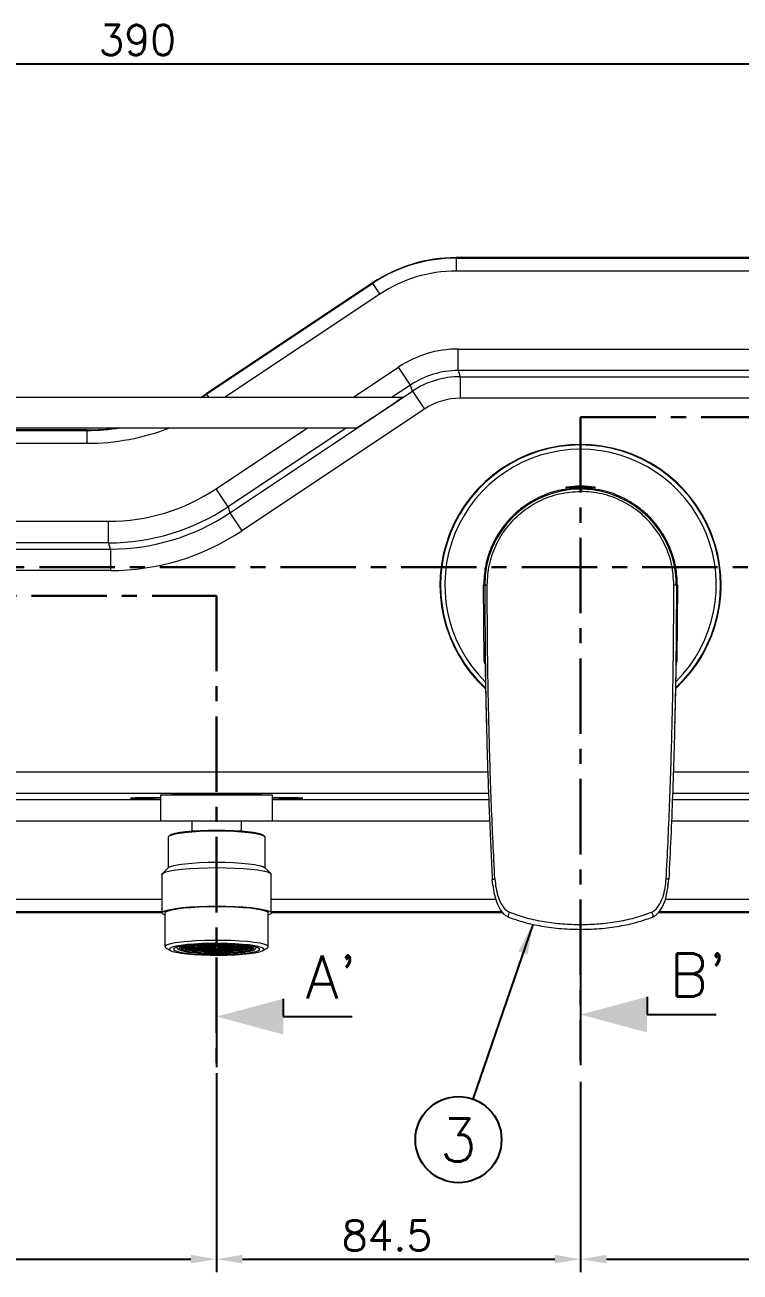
# Model space of a CAD drawing. Extents: x 14808 to 20058, y -13198 to -11680.
# Drawn here: x 18567.9 to 18650.9, y -12951.8 to -12807 of the extents above; entities that cross this region are included whole.
import ezdxf

# ---------------------------------------------------------------- set-up
doc = ezdxf.new("R2010")
doc.units = 0
doc.header["$LTSCALE"] = 7
doc.header["$MEASUREMENT"] = 0
doc.linetypes.add('CENTER', pattern=[2, 1.25, -0.25, 0.25, -0.25])
doc.linetypes.add('PHANTOM', pattern=[2.5, 1.25, -0.25, 0.25, -0.25, 0.25, -0.25])
doc.layers.get('0').update_dxf_attribs({"color": 2, "linetype": 'CONTINUOUS'})
for name, color, linetype in [('D', 2, 'CONTINUOUS'), ('DWG', 7, 'CONTINUOUS'), ('TXT', 4, 'CONTINUOUS')]:
    doc.layers.add(name, color=color, linetype=linetype)
doc.styles.add('GHS', font='romans', dxfattribs={"bigfont": 'ghs'})
doc.dimstyles.new('STANDARD$7', dxfattribs={"dimtxt": 3.5, "dimasz": 3, "dimexe": 1, "dimexo": 0.0625, "dimgap": 1, "dimtad": 1, "dimdec": 4, "dimzin": 0, "dimdsep": 46, "dimtxsty": 'GHS', "dimcen": 1, "dimclrt": 2, "dimadec": 0, "dimazin": 0, "dimtfac": 1, "dimtdec": 4, "dimtofl": 0, "dimtmove": 0, "dimatfit": 3, "dimfxl": 1, "dimtolj": 1, "dimtzin": 0, "dimarcsym": 0})

# ---------------------------------------------------------------- blocks, each defined once
blk = doc.blocks.new('A$C28CA061E')
at = {"color": 7, "linetype": 'Continuous', "lineweight": 15}
for p, q in [((70.149, 40.481), (70.157, 40.454)), ((105.625, 40.481), (70.149, 40.481)), ((70.157, 40.454), (105.599, 40.454)), ((70.157, 40.454), (70.157, 39.704)), ((105.599, 39.704), (70.157, 39.704)), ((65.296, 39.011), (55.649, 32.58)), ((55.657, 32.554), (65.304, 38.985)), ((65.304, 38.985), (65.296, 39.011)), ((65.304, 38.985), (65.72, 38.361)), ((70.28, 33.929), (70.28, 35.178)), ((70.28, 35.178), (107.349, 35.178)), ((67.506, 33.089), (66.813, 34.129)), ((70.28, 33.929), (70.388, 33.571)), ((107.349, 33.929), (70.28, 33.929)), ((70.388, 33.571), (107.14, 33.571)), ((70.388, 33.571), (70.388, 32.322)), ((55.649, 32.58), (55.657, 32.554)), ((57.023, 25.671), (67.614, 32.732)), ((67.614, 32.732), (67.506, 33.089)), ((67.614, 32.732), (68.308, 31.692)), ((67.014, 32.356), (6, 32.356)), ((107.14, 32.322), (70.388, 32.322)), ((68.308, 31.692), (57.716, 24.631)), ((6, 30.606), (64.389, 30.606)), ((48.716, 30.481), (6.875, 30.481)), ((6.901, 30.454), (48.724, 30.454)), ((48.724, 30.454), (48.716, 30.481)), ((48.724, 30.454), (48.724, 29.704)), ((48.724, 29.704), (6.901, 29.704)), ((56.915, 26.028), (56.221, 27.068)), ((76.525, 27.131), (76.525, 27.022)), ((77.052, 27.035), (76.816, 27.017)), ((77.934, 27.017), (77.813, 27.026)), ((78.225, 27.022), (78.225, 27.131)), ((56.915, 26.028), (57.023, 25.671)), ((57.023, 25.671), (57.716, 24.631)), ((5.151, 25.178), (49.981, 25.178)), ((49.981, 23.929), (49.981, 25.178)), ((49.981, 23.929), (5.151, 23.929)), ((50.09, 23.571), (49.981, 23.929)), ((5.36, 23.571), (50.09, 23.571)), ((50.09, 23.571), (50.09, 22.322)), ((50.09, 22.322), (5.36, 22.322)), ((71.837, 22.026), (71.833, 21.969)), ((82.918, 21.946), (82.913, 22.026)), ((71.779, 17.146), (71.75, 21.481)), ((71.81, 21.481), (71.75, 21.481)), ((83, 21.481), (82.971, 17.146)), ((71.906, 13.541), (71.907, 13.48)), ((82.843, 13.48), (82.844, 13.541)), ((53, 9.282), (53, 7.782)), ((59.5, 9.282), (53, 9.282)), ((53.625, 9.324), (53.625, 9.282)), ((58.875, 9.282), (58.875, 9.324)), ((59.5, 7.782), (59.5, 9.282)), ((59.5, 7.782), (53, 7.782)), ((54.813, 7.782), (54.813, 7.206)), ((57.688, 7.206), (57.688, 7.782)), ((53.438, 6.841), (53.438, 5.065)), ((53.534, 6.959), (53.46, 6.886)), ((59.04, 6.886), (58.966, 6.959)), ((59.063, 5.065), (59.063, 6.841)), ((53.46, 5.087), (53.1, 4.733)), ((59.4, 4.733), (59.04, 5.087)), ((53.075, 4.683), (53.075, 2.451)), ((59.425, 2.451), (59.425, 4.683)), ((72.292, 4.038), (72.254, 4.393)), ((82.452, 4.016), (82.496, 4.393)), ((6.875, 2.481), (53.075, 2.481)), ((53.25, 2.451), (53.25, 0.486)), ((59.25, 0.486), (59.25, 2.451)), ((59.425, 2.481), (72.847, 2.481)), ((81.89, 2.481), (105.625, 2.481)), ((53.322, 0.404), (53.566, 0.268)), ((54.214, 0.401), (54.294, 0.396)), ((54.328, 0.404), (54.217, 0.411)), ((54.306, 0.373), (54.269, 0.37)), ((54.291, 0.448), (54.305, 0.449)), ((54.347, 0.366), (54.292, 0.361)), ((54.294, 0.396), (54.306, 0.373)), ((54.305, 0.449), (54.467, 0.439)), ((54.32, 0.363), (54.32, 0.351)), ((54.328, 0.448), (54.328, 0.404)), ((54.478, 0.417), (54.328, 0.404)), ((54.338, 0.457), (54.335, 0.463)), ((54.338, 0.464), (54.338, 0.457)), ((54.5, 0.447), (54.338, 0.457)), ((54.509, 0.356), (54.347, 0.366)), ((54.369, 0.396), (54.519, 0.409)), ((54.381, 0.374), (54.369, 0.396)), ((54.37, 0.364), (54.37, 0.336)), ((54.381, 0.397), (54.381, 0.374)), ((54.542, 0.364), (54.381, 0.374)), ((54.415, 0.324), (54.52, 0.333)), ((54.43, 0.488), (54.477, 0.492)), ((54.562, 0.325), (54.451, 0.316)), ((54.467, 0.439), (54.478, 0.417)), ((54.477, 0.492), (54.639, 0.482)), ((54.5, 0.491), (54.5, 0.447)), ((54.65, 0.46), (54.5, 0.447)), ((54.504, 0.321), (54.504, 0.305)), ((54.508, 0.505), (54.511, 0.501)), ((54.52, 0.333), (54.509, 0.356)), ((54.511, 0.506), (54.511, 0.501)), ((54.511, 0.501), (54.672, 0.491)), ((54.519, 0.409), (54.681, 0.399)), ((54.541, 0.44), (54.692, 0.452)), ((54.553, 0.417), (54.541, 0.44)), ((54.542, 0.407), (54.542, 0.364)), ((54.692, 0.376), (54.542, 0.364)), ((54.553, 0.441), (54.553, 0.417)), ((54.714, 0.407), (54.553, 0.417)), ((54.723, 0.315), (54.562, 0.325)), ((54.584, 0.356), (54.734, 0.369)), ((54.595, 0.334), (54.584, 0.356)), ((54.584, 0.324), (54.584, 0.29)), ((54.595, 0.357), (54.595, 0.334)), ((54.757, 0.324), (54.595, 0.334)), ((54.624, 0.284), (54.735, 0.293)), ((54.639, 0.482), (54.65, 0.46)), ((54.776, 0.285), (54.671, 0.276)), ((54.672, 0.533), (54.672, 0.491)), ((54.672, 0.491), (54.822, 0.503)), ((54.811, 0.526), (54.678, 0.534)), ((54.681, 0.399), (54.692, 0.376)), ((54.692, 0.452), (54.853, 0.442)), ((54.714, 0.483), (54.864, 0.495)), ((54.725, 0.461), (54.714, 0.483)), ((54.714, 0.451), (54.714, 0.407)), ((54.865, 0.42), (54.714, 0.407)), ((54.735, 0.293), (54.723, 0.315)), ((54.725, 0.484), (54.725, 0.461)), ((54.887, 0.45), (54.725, 0.461)), ((54.729, 0.541), (54.844, 0.534)), ((54.734, 0.369), (54.896, 0.359)), ((54.756, 0.399), (54.906, 0.412)), ((54.767, 0.377), (54.756, 0.399)), ((54.757, 0.367), (54.757, 0.324)), ((54.907, 0.336), (54.757, 0.324)), ((54.767, 0.4), (54.767, 0.377)), ((54.929, 0.367), (54.767, 0.377)), ((54.938, 0.275), (54.776, 0.285)), ((54.798, 0.316), (54.948, 0.328)), ((54.81, 0.293), (54.798, 0.316)), ((54.81, 0.317), (54.81, 0.293)), ((54.971, 0.283), (54.81, 0.293)), ((54.822, 0.503), (54.811, 0.526)), ((54.819, 0.282), (54.819, 0.257)), ((54.844, 0.556), (54.844, 0.534)), ((54.844, 0.534), (54.995, 0.547)), ((54.853, 0.442), (54.865, 0.42)), ((54.864, 0.495), (55.026, 0.485)), ((54.887, 0.494), (54.887, 0.45)), ((55.037, 0.463), (54.887, 0.45)), ((54.894, 0.248), (54.949, 0.253)), ((54.896, 0.359), (54.907, 0.336)), ((54.906, 0.412), (55.068, 0.402)), ((54.928, 0.443), (55.078, 0.455)), ((54.94, 0.42), (54.928, 0.443)), ((54.929, 0.41), (54.929, 0.367)), ((55.079, 0.379), (54.929, 0.367)), ((54.949, 0.253), (54.938, 0.275)), ((54.94, 0.444), (54.94, 0.42)), ((55.101, 0.41), (54.94, 0.42)), ((54.948, 0.328), (55.11, 0.318)), ((54.954, 0.242), (54.991, 0.245)), ((54.97, 0.359), (55.121, 0.372)), ((54.982, 0.337), (54.97, 0.359)), ((54.971, 0.327), (54.971, 0.283)), ((55.121, 0.296), (54.971, 0.283)), ((54.983, 0.569), (54.974, 0.57)), ((54.982, 0.36), (54.982, 0.337)), ((55.143, 0.327), (54.982, 0.337)), ((54.995, 0.547), (54.983, 0.569)), ((54.991, 0.245), (55.152, 0.235)), ((55.013, 0.276), (55.163, 0.288)), ((55.024, 0.253), (55.013, 0.276)), ((55.024, 0.277), (55.024, 0.253)), ((55.186, 0.243), (55.024, 0.253)), ((55.026, 0.485), (55.037, 0.463)), ((55.058, 0.57), (55.208, 0.582)), ((55.07, 0.547), (55.058, 0.57)), ((55.068, 0.402), (55.079, 0.379)), ((55.07, 0.57), (55.07, 0.547)), ((55.231, 0.537), (55.07, 0.547)), ((55.078, 0.455), (55.24, 0.445)), ((55.251, 0.498), (55.1, 0.486)), ((55.1, 0.486), (55.112, 0.464)), ((55.101, 0.454), (55.101, 0.41)), ((55.251, 0.423), (55.101, 0.41)), ((55.11, 0.318), (55.121, 0.296)), ((55.112, 0.487), (55.112, 0.464)), ((55.112, 0.464), (55.273, 0.454)), ((55.121, 0.372), (55.282, 0.362)), ((55.143, 0.402), (55.293, 0.415)), ((55.154, 0.38), (55.143, 0.402)), ((55.143, 0.37), (55.143, 0.327)), ((55.294, 0.339), (55.143, 0.327)), ((55.151, 0.235), (55.151, 0.224)), ((55.152, 0.235), (55.158, 0.224)), ((55.154, 0.403), (55.154, 0.38)), ((55.316, 0.37), (55.154, 0.38)), ((55.163, 0.288), (55.325, 0.278)), ((55.185, 0.319), (55.335, 0.331)), ((55.196, 0.296), (55.185, 0.319)), ((55.186, 0.287), (55.186, 0.243)), ((55.336, 0.256), (55.186, 0.243)), ((55.196, 0.32), (55.196, 0.296)), ((55.358, 0.286), (55.196, 0.296)), ((55.208, 0.582), (55.37, 0.572)), ((55.227, 0.235), (55.377, 0.248)), ((55.236, 0.218), (55.227, 0.235)), ((55.231, 0.581), (55.231, 0.537)), ((55.381, 0.55), (55.231, 0.537)), ((55.238, 0.236), (55.238, 0.218)), ((55.24, 0.445), (55.251, 0.423)), ((55.241, 0.592), (55.242, 0.59)), ((55.242, 0.592), (55.242, 0.59)), ((55.242, 0.59), (55.403, 0.58)), ((55.412, 0.488), (55.251, 0.498)), ((55.273, 0.529), (55.423, 0.542)), ((55.284, 0.507), (55.273, 0.529)), ((55.273, 0.497), (55.273, 0.454)), ((55.273, 0.454), (55.424, 0.466)), ((55.282, 0.362), (55.294, 0.339)), ((55.284, 0.53), (55.284, 0.507)), ((55.446, 0.497), (55.284, 0.507)), ((55.293, 0.415), (55.455, 0.405)), ((55.315, 0.446), (55.465, 0.458)), ((55.326, 0.423), (55.315, 0.446)), ((55.316, 0.414), (55.316, 0.37)), ((55.466, 0.382), (55.316, 0.37)), ((55.325, 0.278), (55.336, 0.256)), ((55.326, 0.447), (55.326, 0.423)), ((55.488, 0.413), (55.326, 0.423)), ((55.335, 0.331), (55.497, 0.321)), ((55.357, 0.362), (55.507, 0.375)), ((55.368, 0.34), (55.357, 0.362)), ((55.358, 0.33), (55.358, 0.286)), ((55.508, 0.299), (55.358, 0.286)), ((55.368, 0.363), (55.368, 0.34)), ((55.53, 0.33), (55.368, 0.34)), ((55.37, 0.572), (55.381, 0.55)), ((55.377, 0.248), (55.539, 0.238)), ((55.399, 0.279), (55.55, 0.291)), ((55.411, 0.256), (55.399, 0.279)), ((55.4, 0.246), (55.4, 0.207)), ((55.403, 0.602), (55.403, 0.58)), ((55.403, 0.58), (55.554, 0.593)), ((55.411, 0.28), (55.411, 0.256)), ((55.572, 0.246), (55.411, 0.256)), ((55.424, 0.466), (55.412, 0.488)), ((55.423, 0.542), (55.585, 0.532)), ((55.55, 0.215), (55.433, 0.206)), ((55.595, 0.585), (55.445, 0.573)), ((55.445, 0.573), (55.456, 0.55)), ((55.446, 0.54), (55.446, 0.497)), ((55.596, 0.509), (55.446, 0.497)), ((55.455, 0.405), (55.466, 0.382)), ((55.456, 0.574), (55.456, 0.55)), ((55.456, 0.55), (55.618, 0.54)), ((55.465, 0.458), (55.627, 0.448)), ((55.487, 0.489), (55.637, 0.501)), ((55.499, 0.467), (55.487, 0.489)), ((55.488, 0.457), (55.488, 0.413)), ((55.638, 0.426), (55.488, 0.413)), ((55.497, 0.321), (55.508, 0.299)), ((55.499, 0.49), (55.499, 0.467)), ((55.66, 0.457), (55.499, 0.467)), ((55.507, 0.375), (55.669, 0.365)), ((55.517, 0.201), (55.592, 0.208)), ((55.529, 0.405), (55.68, 0.418)), ((55.541, 0.383), (55.529, 0.405)), ((55.53, 0.373), (55.53, 0.33)), ((55.68, 0.342), (55.53, 0.33)), ((55.539, 0.238), (55.55, 0.215)), ((55.541, 0.406), (55.541, 0.383)), ((55.702, 0.373), (55.541, 0.383)), ((55.554, 0.593), (55.545, 0.609)), ((55.55, 0.291), (55.711, 0.281)), ((55.572, 0.322), (55.722, 0.334)), ((55.583, 0.299), (55.572, 0.322)), ((55.572, 0.29), (55.572, 0.246)), ((55.723, 0.259), (55.572, 0.246)), ((55.583, 0.323), (55.583, 0.299)), ((55.745, 0.289), (55.583, 0.299)), ((55.585, 0.532), (55.596, 0.509)), ((55.592, 0.208), (55.753, 0.198)), ((55.757, 0.575), (55.595, 0.585)), ((55.614, 0.238), (55.764, 0.251)), ((55.625, 0.216), (55.614, 0.238)), ((55.618, 0.584), (55.618, 0.54)), ((55.618, 0.54), (55.768, 0.553)), ((55.619, 0.612), (55.629, 0.593)), ((55.625, 0.239), (55.625, 0.216)), ((55.787, 0.206), (55.625, 0.216)), ((55.627, 0.448), (55.638, 0.426)), ((55.629, 0.613), (55.629, 0.593)), ((55.629, 0.593), (55.79, 0.583)), ((55.637, 0.501), (55.799, 0.491)), ((55.81, 0.545), (55.659, 0.532)), ((55.659, 0.532), (55.671, 0.51)), ((55.66, 0.5), (55.66, 0.457)), ((55.81, 0.469), (55.66, 0.457)), ((55.669, 0.365), (55.68, 0.342)), ((55.671, 0.533), (55.671, 0.51)), ((55.671, 0.51), (55.832, 0.5)), ((55.68, 0.418), (55.841, 0.408)), ((55.702, 0.449), (55.852, 0.461)), ((55.713, 0.426), (55.702, 0.449)), ((55.702, 0.417), (55.702, 0.373)), ((55.853, 0.385), (55.702, 0.373)), ((55.711, 0.281), (55.723, 0.259)), ((55.713, 0.45), (55.713, 0.426)), ((55.875, 0.416), (55.713, 0.426)), ((55.722, 0.334), (55.884, 0.324)), ((55.744, 0.365), (55.894, 0.378)), ((55.755, 0.343), (55.744, 0.365)), ((55.745, 0.333), (55.745, 0.289)), ((55.895, 0.302), (55.745, 0.289)), ((55.753, 0.198), (55.756, 0.192)), ((55.755, 0.366), (55.755, 0.343)), ((55.917, 0.333), (55.755, 0.343)), ((55.768, 0.553), (55.757, 0.575)), ((55.764, 0.251), (55.926, 0.241)), ((55.786, 0.282), (55.936, 0.294)), ((55.797, 0.259), (55.786, 0.282)), ((55.787, 0.249), (55.787, 0.206)), ((55.937, 0.218), (55.787, 0.206)), ((55.79, 0.618), (55.79, 0.583)), ((55.79, 0.583), (55.94, 0.596)), ((55.797, 0.283), (55.797, 0.259)), ((55.959, 0.249), (55.797, 0.259)), ((55.799, 0.491), (55.81, 0.469)), ((55.971, 0.535), (55.81, 0.545)), ((55.979, 0.211), (55.828, 0.198)), ((55.828, 0.198), (55.832, 0.19)), ((55.982, 0.588), (55.832, 0.576)), ((55.832, 0.576), (55.843, 0.553)), ((55.832, 0.543), (55.832, 0.5)), ((55.832, 0.5), (55.983, 0.512)), ((55.838, 0.199), (55.838, 0.19)), ((55.841, 0.408), (55.853, 0.385)), ((55.843, 0.577), (55.843, 0.553)), ((55.843, 0.553), (56.005, 0.543)), ((55.852, 0.461), (56.014, 0.451)), ((56.024, 0.505), (55.874, 0.492)), ((55.874, 0.492), (55.885, 0.47)), ((55.875, 0.46), (55.875, 0.416)), ((56.025, 0.429), (55.875, 0.416)), ((55.884, 0.324), (55.895, 0.302)), ((55.885, 0.493), (55.885, 0.47)), ((55.885, 0.47), (56.047, 0.46)), ((55.929, 0.618), (55.89, 0.621)), ((55.894, 0.378), (56.056, 0.368)), ((55.916, 0.409), (56.066, 0.421)), ((55.927, 0.386), (55.916, 0.409)), ((55.917, 0.376), (55.917, 0.333)), ((56.067, 0.345), (55.917, 0.333)), ((55.926, 0.241), (55.937, 0.218)), ((55.927, 0.409), (55.927, 0.386)), ((56.089, 0.376), (55.927, 0.386)), ((55.94, 0.596), (55.929, 0.618)), ((55.936, 0.294), (56.098, 0.284)), ((55.958, 0.325), (56.109, 0.337)), ((55.97, 0.303), (55.958, 0.325)), ((55.959, 0.293), (55.959, 0.249)), ((56.109, 0.262), (55.959, 0.249)), ((55.97, 0.326), (55.97, 0.303)), ((56.131, 0.293), (55.97, 0.303)), ((55.983, 0.512), (55.971, 0.535)), ((56.14, 0.201), (55.979, 0.211)), ((56.144, 0.578), (55.982, 0.588)), ((56.151, 0.254), (56.001, 0.241)), ((56.001, 0.241), (56.012, 0.219)), ((56.06, 0.624), (56.004, 0.619)), ((56.004, 0.619), (56.015, 0.596)), ((56.005, 0.587), (56.005, 0.543)), ((56.005, 0.543), (56.155, 0.556)), ((56.012, 0.242), (56.012, 0.219)), ((56.012, 0.219), (56.174, 0.209)), ((56.014, 0.451), (56.025, 0.429)), ((56.015, 0.62), (56.015, 0.596)), ((56.015, 0.596), (56.177, 0.586)), ((56.186, 0.495), (56.024, 0.505)), ((56.196, 0.548), (56.046, 0.535)), ((56.046, 0.535), (56.058, 0.513)), ((56.047, 0.503), (56.047, 0.46)), ((56.047, 0.46), (56.197, 0.472)), ((56.056, 0.368), (56.067, 0.345)), ((56.058, 0.536), (56.058, 0.513)), ((56.058, 0.513), (56.219, 0.503)), ((56.066, 0.421), (56.228, 0.411)), ((56.089, 0.42), (56.089, 0.376)), ((56.239, 0.389), (56.089, 0.376)), ((56.098, 0.284), (56.109, 0.262)), ((56.105, 0.203), (56.105, 0.185)), ((56.109, 0.337), (56.27, 0.327)), ((56.131, 0.368), (56.281, 0.381)), ((56.142, 0.346), (56.131, 0.368)), ((56.131, 0.336), (56.131, 0.293)), ((56.282, 0.305), (56.131, 0.293)), ((56.148, 0.185), (56.14, 0.201)), ((56.142, 0.369), (56.142, 0.346)), ((56.304, 0.336), (56.142, 0.346)), ((56.155, 0.556), (56.144, 0.578)), ((56.312, 0.244), (56.151, 0.254)), ((56.174, 0.252), (56.174, 0.209)), ((56.174, 0.209), (56.324, 0.221)), ((56.177, 0.625), (56.177, 0.586)), ((56.177, 0.586), (56.327, 0.599)), ((56.197, 0.472), (56.186, 0.495)), ((56.358, 0.538), (56.196, 0.548)), ((56.365, 0.214), (56.215, 0.201)), ((56.215, 0.201), (56.223, 0.185)), ((56.369, 0.591), (56.218, 0.579)), ((56.218, 0.579), (56.23, 0.556)), ((56.219, 0.546), (56.219, 0.503)), ((56.219, 0.503), (56.369, 0.515)), ((56.226, 0.202), (56.226, 0.185)), ((56.228, 0.411), (56.239, 0.389)), ((56.23, 0.58), (56.23, 0.556)), ((56.23, 0.556), (56.391, 0.546)), ((56.411, 0.508), (56.261, 0.495)), ((56.261, 0.495), (56.272, 0.473)), ((56.316, 0.621), (56.263, 0.625)), ((56.27, 0.327), (56.282, 0.305)), ((56.272, 0.496), (56.272, 0.473)), ((56.272, 0.473), (56.434, 0.463)), ((56.281, 0.381), (56.442, 0.371)), ((56.303, 0.412), (56.453, 0.424)), ((56.314, 0.389), (56.303, 0.412)), ((56.304, 0.379), (56.304, 0.336)), ((56.454, 0.348), (56.304, 0.336)), ((56.307, 0.209), (56.307, 0.185)), ((56.324, 0.221), (56.312, 0.244)), ((56.314, 0.413), (56.314, 0.389)), ((56.476, 0.379), (56.314, 0.389)), ((56.327, 0.599), (56.316, 0.621)), ((56.495, 0.34), (56.345, 0.328)), ((56.345, 0.328), (56.356, 0.306)), ((56.356, 0.329), (56.356, 0.306)), ((56.356, 0.306), (56.518, 0.296)), ((56.369, 0.515), (56.358, 0.538)), ((56.527, 0.204), (56.365, 0.214)), ((56.53, 0.581), (56.369, 0.591)), ((56.538, 0.257), (56.387, 0.244)), ((56.387, 0.244), (56.399, 0.222)), ((56.413, 0.624), (56.391, 0.622)), ((56.391, 0.622), (56.402, 0.6)), ((56.391, 0.59), (56.391, 0.546)), ((56.391, 0.546), (56.542, 0.559)), ((56.399, 0.245), (56.399, 0.222)), ((56.399, 0.222), (56.56, 0.212)), ((56.402, 0.623), (56.402, 0.6)), ((56.402, 0.6), (56.564, 0.59)), ((56.573, 0.498), (56.411, 0.508)), ((56.583, 0.551), (56.433, 0.538)), ((56.433, 0.538), (56.444, 0.516)), ((56.434, 0.506), (56.434, 0.463)), ((56.434, 0.463), (56.584, 0.475)), ((56.442, 0.371), (56.454, 0.348)), ((56.444, 0.539), (56.444, 0.516)), ((56.444, 0.516), (56.606, 0.506)), ((56.453, 0.424), (56.615, 0.414)), ((56.464, 0.208), (56.464, 0.186)), ((56.625, 0.467), (56.475, 0.455)), ((56.475, 0.455), (56.486, 0.432)), ((56.476, 0.423), (56.476, 0.379)), ((56.626, 0.392), (56.476, 0.379)), ((56.486, 0.456), (56.486, 0.432)), ((56.486, 0.432), (56.648, 0.422)), ((56.657, 0.33), (56.495, 0.34)), ((56.517, 0.371), (56.668, 0.384)), ((56.529, 0.349), (56.517, 0.371)), ((56.518, 0.339), (56.518, 0.296)), ((56.518, 0.296), (56.668, 0.308)), ((56.535, 0.187), (56.527, 0.204)), ((56.529, 0.372), (56.529, 0.349)), ((56.69, 0.339), (56.529, 0.349)), ((56.542, 0.559), (56.53, 0.581)), ((56.699, 0.247), (56.538, 0.257)), ((56.56, 0.288), (56.71, 0.3)), ((56.571, 0.265), (56.56, 0.288)), ((56.56, 0.256), (56.56, 0.212)), ((56.56, 0.212), (56.711, 0.224)), ((56.564, 0.622), (56.564, 0.59)), ((56.564, 0.59), (56.714, 0.602)), ((56.571, 0.289), (56.571, 0.265)), ((56.733, 0.255), (56.571, 0.265)), ((56.584, 0.475), (56.573, 0.498)), ((56.745, 0.541), (56.583, 0.551)), ((56.752, 0.217), (56.602, 0.204)), ((56.602, 0.204), (56.61, 0.189)), ((56.755, 0.594), (56.605, 0.582)), ((56.605, 0.582), (56.616, 0.559)), ((56.606, 0.549), (56.606, 0.506)), ((56.606, 0.506), (56.756, 0.518)), ((56.613, 0.205), (56.613, 0.189)), ((56.615, 0.414), (56.626, 0.392)), ((56.616, 0.583), (56.616, 0.559)), ((56.616, 0.559), (56.778, 0.549)), ((56.787, 0.457), (56.625, 0.467)), ((56.798, 0.511), (56.647, 0.498)), ((56.647, 0.498), (56.659, 0.476)), ((56.648, 0.466), (56.648, 0.422)), ((56.648, 0.422), (56.798, 0.435)), ((56.668, 0.308), (56.657, 0.33)), ((56.659, 0.499), (56.659, 0.476)), ((56.659, 0.476), (56.82, 0.466)), ((56.663, 0.209), (56.663, 0.19)), ((56.668, 0.384), (56.829, 0.374)), ((56.84, 0.427), (56.69, 0.415)), ((56.69, 0.415), (56.701, 0.392)), ((56.69, 0.382), (56.69, 0.339)), ((56.841, 0.351), (56.69, 0.339)), ((56.711, 0.224), (56.699, 0.247)), ((56.701, 0.416), (56.701, 0.392)), ((56.701, 0.392), (56.863, 0.382)), ((56.714, 0.602), (56.706, 0.618)), ((56.71, 0.3), (56.871, 0.29)), ((56.732, 0.331), (56.882, 0.344)), ((56.743, 0.309), (56.732, 0.331)), ((56.733, 0.299), (56.733, 0.255)), ((56.883, 0.268), (56.733, 0.255)), ((56.743, 0.332), (56.743, 0.309)), ((56.905, 0.299), (56.743, 0.309)), ((56.756, 0.518), (56.745, 0.541)), ((56.914, 0.207), (56.752, 0.217)), ((56.917, 0.584), (56.755, 0.594)), ((56.774, 0.248), (56.924, 0.26)), ((56.785, 0.225), (56.774, 0.248)), ((56.778, 0.593), (56.778, 0.549)), ((56.778, 0.549), (56.928, 0.562)), ((56.782, 0.616), (56.789, 0.603)), ((56.785, 0.248), (56.785, 0.225)), ((56.947, 0.215), (56.785, 0.225)), ((56.798, 0.435), (56.787, 0.457)), ((56.789, 0.616), (56.789, 0.603)), ((56.789, 0.603), (56.95, 0.593)), ((56.959, 0.501), (56.798, 0.511)), ((56.97, 0.554), (56.82, 0.541)), ((56.82, 0.541), (56.831, 0.519)), ((56.82, 0.509), (56.82, 0.466)), ((56.82, 0.466), (56.971, 0.478)), ((56.829, 0.374), (56.841, 0.351)), ((56.831, 0.542), (56.831, 0.519)), ((56.831, 0.519), (56.993, 0.509)), ((57.001, 0.417), (56.84, 0.427)), ((57.012, 0.47), (56.862, 0.458)), ((56.862, 0.458), (56.873, 0.435)), ((56.863, 0.426), (56.863, 0.382)), ((56.863, 0.382), (57.013, 0.395)), ((56.871, 0.29), (56.883, 0.268)), ((56.873, 0.459), (56.873, 0.435)), ((56.873, 0.435), (57.035, 0.425)), ((56.882, 0.344), (57.044, 0.334)), ((57.054, 0.387), (56.904, 0.374)), ((56.904, 0.374), (56.915, 0.352)), ((56.905, 0.342), (56.905, 0.299)), ((57.055, 0.311), (56.905, 0.299)), ((56.918, 0.198), (56.914, 0.207)), ((56.915, 0.375), (56.915, 0.352)), ((56.915, 0.352), (57.077, 0.342)), ((56.928, 0.562), (56.917, 0.584)), ((56.924, 0.26), (57.086, 0.25)), ((56.946, 0.291), (57.097, 0.303)), ((56.958, 0.268), (56.946, 0.291)), ((56.947, 0.259), (56.947, 0.215)), ((57.097, 0.228), (56.947, 0.215)), ((56.95, 0.609), (56.95, 0.593)), ((56.95, 0.593), (57.077, 0.603)), ((56.958, 0.292), (56.958, 0.268)), ((57.119, 0.258), (56.958, 0.268)), ((56.971, 0.478), (56.959, 0.501)), ((57.132, 0.544), (56.97, 0.554)), ((56.989, 0.207), (57.139, 0.22)), ((56.991, 0.202), (56.989, 0.207)), ((57.142, 0.597), (56.992, 0.585)), ((56.992, 0.585), (57.003, 0.562)), ((56.993, 0.553), (56.993, 0.509)), ((56.993, 0.509), (57.143, 0.521)), ((56.997, 0.208), (56.997, 0.202)), ((57.013, 0.395), (57.001, 0.417)), ((57.003, 0.586), (57.003, 0.562)), ((57.003, 0.562), (57.165, 0.552)), ((57.174, 0.46), (57.012, 0.47)), ((57.034, 0.501), (57.184, 0.514)), ((57.045, 0.479), (57.034, 0.501)), ((57.035, 0.469), (57.035, 0.425)), ((57.035, 0.425), (57.185, 0.438)), ((57.044, 0.334), (57.055, 0.311)), ((57.045, 0.502), (57.045, 0.479)), ((57.207, 0.469), (57.045, 0.479)), ((57.216, 0.377), (57.054, 0.387)), ((57.227, 0.43), (57.076, 0.418)), ((57.076, 0.418), (57.088, 0.395)), ((57.077, 0.385), (57.077, 0.342)), ((57.077, 0.342), (57.227, 0.354)), ((57.086, 0.25), (57.097, 0.228)), ((57.088, 0.419), (57.088, 0.395)), ((57.088, 0.395), (57.249, 0.385)), ((57.097, 0.303), (57.258, 0.293)), ((57.269, 0.347), (57.119, 0.334)), ((57.119, 0.334), (57.13, 0.312)), ((57.119, 0.302), (57.119, 0.258)), ((57.27, 0.271), (57.119, 0.258)), ((57.13, 0.335), (57.13, 0.312)), ((57.13, 0.312), (57.292, 0.302)), ((57.143, 0.521), (57.132, 0.544)), ((57.139, 0.22), (57.219, 0.215)), ((57.304, 0.587), (57.142, 0.597)), ((57.161, 0.251), (57.311, 0.263)), ((57.172, 0.228), (57.161, 0.251)), ((57.165, 0.596), (57.165, 0.552)), ((57.165, 0.552), (57.315, 0.565)), ((57.172, 0.252), (57.172, 0.228)), ((57.298, 0.22), (57.172, 0.228)), ((57.185, 0.438), (57.174, 0.46)), ((57.184, 0.514), (57.346, 0.504)), ((57.207, 0.512), (57.207, 0.469)), ((57.357, 0.481), (57.207, 0.469)), ((57.227, 0.354), (57.216, 0.377)), ((57.388, 0.42), (57.227, 0.43)), ((57.399, 0.473), (57.249, 0.461)), ((57.249, 0.461), (57.26, 0.438)), ((57.249, 0.429), (57.249, 0.385)), ((57.249, 0.385), (57.4, 0.398)), ((57.258, 0.293), (57.27, 0.271)), ((57.26, 0.462), (57.26, 0.438)), ((57.26, 0.438), (57.422, 0.428)), ((57.43, 0.337), (57.269, 0.347)), ((57.441, 0.39), (57.291, 0.377)), ((57.291, 0.377), (57.302, 0.355)), ((57.292, 0.345), (57.292, 0.302)), ((57.292, 0.302), (57.442, 0.314)), ((57.302, 0.378), (57.302, 0.355)), ((57.302, 0.355), (57.464, 0.345)), ((57.315, 0.565), (57.304, 0.587)), ((57.311, 0.263), (57.473, 0.253)), ((57.483, 0.306), (57.333, 0.294)), ((57.333, 0.294), (57.344, 0.271)), ((57.334, 0.262), (57.334, 0.223)), ((57.344, 0.295), (57.344, 0.271)), ((57.344, 0.271), (57.506, 0.261)), ((57.346, 0.504), (57.357, 0.481)), ((57.381, 0.583), (57.39, 0.565)), ((57.4, 0.398), (57.388, 0.42)), ((57.39, 0.582), (57.39, 0.565)), ((57.39, 0.565), (57.552, 0.555)), ((57.56, 0.463), (57.399, 0.473)), ((57.571, 0.517), (57.421, 0.504)), ((57.421, 0.504), (57.432, 0.482)), ((57.422, 0.472), (57.422, 0.428)), ((57.422, 0.428), (57.572, 0.441)), ((57.442, 0.314), (57.43, 0.337)), ((57.432, 0.505), (57.432, 0.482)), ((57.432, 0.482), (57.594, 0.472)), ((57.603, 0.38), (57.441, 0.39)), ((57.613, 0.433), (57.463, 0.421)), ((57.463, 0.421), (57.474, 0.398)), ((57.464, 0.388), (57.464, 0.345)), ((57.464, 0.345), (57.614, 0.357)), ((57.473, 0.253), (57.482, 0.235)), ((57.474, 0.422), (57.474, 0.398)), ((57.474, 0.398), (57.636, 0.388)), ((57.645, 0.296), (57.483, 0.306)), ((57.656, 0.35), (57.505, 0.337)), ((57.505, 0.337), (57.517, 0.315)), ((57.506, 0.305), (57.506, 0.261)), ((57.506, 0.261), (57.656, 0.274)), ((57.517, 0.338), (57.517, 0.315)), ((57.517, 0.315), (57.678, 0.305)), ((57.548, 0.254), (57.698, 0.266)), ((57.553, 0.242), (57.548, 0.254)), ((57.552, 0.567), (57.552, 0.555)), ((57.552, 0.555), (57.613, 0.56)), ((57.559, 0.255), (57.559, 0.243)), ((57.572, 0.441), (57.56, 0.463)), ((57.733, 0.507), (57.571, 0.517)), ((57.572, 0.256), (57.572, 0.244)), ((57.67, 0.554), (57.593, 0.548)), ((57.593, 0.548), (57.604, 0.525)), ((57.594, 0.515), (57.594, 0.472)), ((57.594, 0.472), (57.744, 0.484)), ((57.614, 0.357), (57.603, 0.38)), ((57.604, 0.548), (57.604, 0.525)), ((57.604, 0.525), (57.766, 0.515)), ((57.775, 0.423), (57.613, 0.433)), ((57.786, 0.476), (57.635, 0.464)), ((57.635, 0.464), (57.647, 0.442)), ((57.636, 0.432), (57.636, 0.388)), ((57.636, 0.388), (57.786, 0.401)), ((57.656, 0.274), (57.645, 0.296)), ((57.647, 0.465), (57.647, 0.442)), ((57.647, 0.442), (57.808, 0.432)), ((57.817, 0.34), (57.656, 0.35)), ((57.828, 0.393), (57.678, 0.38)), ((57.678, 0.38), (57.689, 0.358)), ((57.678, 0.348), (57.678, 0.305)), ((57.678, 0.305), (57.829, 0.317)), ((57.689, 0.381), (57.689, 0.358)), ((57.689, 0.358), (57.851, 0.348)), ((57.698, 0.266), (57.737, 0.264)), ((57.87, 0.309), (57.72, 0.297)), ((57.72, 0.297), (57.731, 0.274)), ((57.731, 0.298), (57.731, 0.274)), ((57.731, 0.274), (57.79, 0.271)), ((57.744, 0.484), (57.733, 0.507)), ((57.766, 0.542), (57.766, 0.515)), ((57.766, 0.515), (57.882, 0.525)), ((57.786, 0.401), (57.775, 0.423)), ((57.947, 0.466), (57.786, 0.476)), ((57.927, 0.517), (57.808, 0.507)), ((57.808, 0.507), (57.819, 0.485)), ((57.808, 0.475), (57.808, 0.432)), ((57.808, 0.432), (57.959, 0.444)), ((57.829, 0.317), (57.817, 0.34)), ((57.819, 0.508), (57.819, 0.485)), ((57.819, 0.485), (57.981, 0.475)), ((57.989, 0.383), (57.828, 0.393)), ((58, 0.436), (57.85, 0.424)), ((57.85, 0.424), (57.861, 0.401)), ((57.851, 0.391), (57.851, 0.348)), ((57.851, 0.348), (58.001, 0.36)), ((57.861, 0.425), (57.861, 0.401)), ((57.861, 0.401), (58.023, 0.391)), ((57.983, 0.302), (57.87, 0.309)), ((57.872, 0.309), (57.872, 0.283)), ((58.042, 0.353), (57.892, 0.34)), ((57.892, 0.34), (57.903, 0.318)), ((57.903, 0.341), (57.903, 0.318)), ((57.903, 0.318), (58.023, 0.31)), ((57.959, 0.444), (57.947, 0.466)), ((57.981, 0.507), (57.981, 0.475)), ((57.981, 0.475), (58.089, 0.484)), ((58.001, 0.36), (57.989, 0.383)), ((58.162, 0.426), (58, 0.436)), ((58.122, 0.475), (58.022, 0.467)), ((58.022, 0.467), (58.033, 0.445)), ((58.023, 0.435), (58.023, 0.391)), ((58.023, 0.391), (58.173, 0.404)), ((58.033, 0.468), (58.033, 0.445)), ((58.033, 0.445), (58.195, 0.435)), ((58.162, 0.345), (58.042, 0.353)), ((58.215, 0.396), (58.064, 0.383)), ((58.064, 0.383), (58.076, 0.361)), ((58.065, 0.351), (58.065, 0.32)), ((58.076, 0.384), (58.076, 0.361)), ((58.076, 0.361), (58.189, 0.354)), ((58.14, 0.347), (58.14, 0.339)), ((58.173, 0.404), (58.162, 0.426)), ((58.195, 0.453), (58.195, 0.435)), ((58.195, 0.435), (58.234, 0.438)), ((58.274, 0.392), (58.215, 0.396)), ((58.237, 0.427), (58.254, 0.428)), ((58.248, 0.404), (58.237, 0.427)), ((58.237, 0.395), (58.237, 0.373)), ((58.248, 0.428), (58.248, 0.404)), ((58.287, 0.402), (58.248, 0.404)), ((58.934, 0.268), (59.178, 0.404))]:
    blk.add_line(p, q, dxfattribs=at)
at = {"color": 8, "linetype": 'Continuous', "lineweight": 15}
for p, q in [((65.72, 38.361), (56.712, 32.356)), ((64.153, 32.356), (66.813, 34.129)), ((67.506, 33.089), (66.407, 32.356)), ((55.657, 32.554), (55.789, 32.356)), ((56.221, 27.068), (61.528, 30.606)), ((63.782, 30.606), (56.915, 26.028)), ((78.144, 27.131), (76.525, 27.131)), ((76.546, 27.156), (78.125, 27.156)), ((78.125, 27.156), (78.204, 27.156)), ((78.225, 27.131), (78.144, 27.131)), ((82.94, 21.481), (83, 21.481)), ((5.36, 10.64), (71.99, 10.64)), ((82.759, 10.64), (107.14, 10.64)), ((5.151, 9.033), (53, 9.033)), ((72.033, 9.39), (5.36, 9.39)), ((59.5, 9.033), (72.047, 9.033)), ((82.703, 9.033), (95.75, 9.033)), ((107.14, 9.39), (82.717, 9.39)), ((53, 7.783), (5.151, 7.783)), ((72.096, 7.783), (59.5, 7.783)), ((96.763, 7.783), (82.652, 7.783)), ((6.901, 3.257), (53.075, 3.257)), ((59.425, 3.257), (72.455, 3.257)), ((82.3, 3.257), (105.599, 3.257)), ((53.075, 2.507), (6.901, 2.507)), ((72.821, 2.507), (59.425, 2.507)), ((105.599, 2.507), (81.91, 2.507))]:
    blk.add_line(p, q, dxfattribs=at)
at = {"color": 7, "linetype": 'Continuous', "lineweight": 15, "flags": 128}
for points in [[(53.534, 6.959), (53.537, 6.962), (53.646, 7.021), (53.839, 7.078), (54.11, 7.129), (54.449, 7.173), (54.846, 7.209), (55.288, 7.236), (55.761, 7.252), (56.25, 7.257)], [(56.25, 7.257), (56.739, 7.252), (57.212, 7.236), (57.654, 7.209), (58.051, 7.173), (58.39, 7.129), (58.661, 7.078), (58.854, 7.021), (58.963, 6.962), (58.966, 6.959)], [(56.25, 7.192), (55.748, 7.187), (55.262, 7.17), (54.807, 7.143), (54.4, 7.106), (54.051, 7.06), (53.773, 7.008), (53.575, 6.95), (53.463, 6.889), (53.438, 6.841)], [(59.063, 6.841), (59.037, 6.889), (58.925, 6.95), (58.727, 7.008), (58.449, 7.06), (58.1, 7.106), (57.693, 7.143), (57.238, 7.17), (56.752, 7.187), (56.25, 7.192)], [(53.075, 4.683), (53.078, 4.7), (53.146, 4.767), (53.304, 4.831), (53.546, 4.891), (53.867, 4.945), (54.255, 4.992), (54.702, 5.029), (55.192, 5.057), (55.713, 5.074), (56.25, 5.079)], [(53.46, 5.087), (53.463, 5.09), (53.575, 5.152), (53.773, 5.209), (54.051, 5.262), (54.4, 5.307), (54.807, 5.344), (55.262, 5.372), (55.748, 5.388), (56.25, 5.394)], [(56.25, 5.394), (56.752, 5.388), (57.238, 5.372), (57.693, 5.344), (58.1, 5.307), (58.449, 5.262), (58.727, 5.209), (58.925, 5.152), (59.037, 5.09), (59.04, 5.087)], [(56.25, 5.079), (56.787, 5.074), (57.308, 5.057), (57.798, 5.029), (58.245, 4.992), (58.633, 4.945), (58.954, 4.891), (59.196, 4.831), (59.354, 4.767), (59.422, 4.7), (59.425, 4.683)], [(53.25, 2.321), (53.214, 2.335), (53.101, 2.401), (53.078, 2.468), (53.146, 2.534), (53.304, 2.599), (53.546, 2.659), (53.867, 2.713), (54.255, 2.759), (54.702, 2.797), (55.192, 2.824), (55.713, 2.841), (56.25, 2.847)], [(53.25, 2.451), (53.296, 2.516), (53.431, 2.579), (53.652, 2.638), (53.952, 2.692), (54.322, 2.738), (54.75, 2.775), (55.224, 2.803), (55.729, 2.82), (56.25, 2.825)], [(59.25, 2.451), (59.244, 2.475), (59.166, 2.539), (58.999, 2.601), (58.749, 2.658), (58.422, 2.709), (58.03, 2.752), (57.584, 2.786), (57.097, 2.81), (56.584, 2.823), (56.061, 2.824), (55.544, 2.815), (55.049, 2.794), (54.59, 2.763), (54.181, 2.722), (53.835, 2.673), (53.563, 2.617), (53.372, 2.557), (53.269, 2.493), (53.25, 2.451)], [(56.25, 2.847), (56.787, 2.841), (57.308, 2.824), (57.798, 2.797), (58.245, 2.759), (58.633, 2.713), (58.954, 2.659), (59.196, 2.599), (59.354, 2.534), (59.422, 2.468), (59.399, 2.401), (59.286, 2.335), (59.25, 2.321)], [(56.25, 2.825), (56.771, 2.82), (57.276, 2.803), (57.75, 2.775), (58.178, 2.738), (58.548, 2.692), (58.848, 2.638), (59.069, 2.579), (59.204, 2.516), (59.25, 2.451)], [(59.178, 0.404), (59.231, 0.444), (59.244, 0.509), (59.166, 0.574), (58.999, 0.636), (58.749, 0.693), (58.422, 0.744), (58.03, 0.787), (57.584, 0.821), (57.097, 0.845), (56.584, 0.858), (56.061, 0.859), (55.544, 0.85), (55.049, 0.829), (54.59, 0.797), (54.181, 0.757), (53.835, 0.708), (53.563, 0.652), (53.372, 0.591), (53.269, 0.527), (53.256, 0.462), (53.322, 0.404)], [(57.772, 0.057), (58.157, 0.095), (58.48, 0.142), (58.731, 0.195), (58.903, 0.252), (58.99, 0.313), (58.988, 0.374), (58.899, 0.435), (58.724, 0.492), (58.47, 0.545), (58.144, 0.591), (57.758, 0.629), (57.323, 0.658), (56.854, 0.677), (56.365, 0.685), (55.872, 0.682), (55.392, 0.668), (54.939, 0.644), (54.529, 0.61), (54.173, 0.567), (53.885, 0.518), (53.672, 0.462), (53.543, 0.403), (53.5, 0.342), (53.546, 0.28), (53.678, 0.221), (53.894, 0.166), (54.185, 0.116), (54.542, 0.074), (54.954, 0.04), (55.408, 0.016), (55.889, 0.003), (56.382, 0), (56.87, 0.008), (57.339, 0.028), (57.772, 0.057)], [(57.634, 0.083), (58.003, 0.12), (58.308, 0.166), (58.54, 0.217), (58.688, 0.274), (58.749, 0.333), (58.719, 0.392), (58.6, 0.449), (58.396, 0.503), (58.114, 0.55), (57.765, 0.591), (57.361, 0.622), (56.917, 0.643), (56.449, 0.653), (55.974, 0.653), (55.509, 0.64), (55.07, 0.618), (54.675, 0.585), (54.336, 0.543), (54.066, 0.494), (53.875, 0.44), (53.77, 0.382), (53.755, 0.323), (53.83, 0.264), (53.992, 0.209), (54.236, 0.158), (54.553, 0.114), (54.931, 0.078), (55.357, 0.051), (55.815, 0.036), (56.288, 0.031), (56.761, 0.037), (57.215, 0.055), (57.634, 0.083)], [(58.431, 0.389), (58.379, 0.43), (58.234, 0.482), (58.008, 0.53), (57.71, 0.571), (57.352, 0.603), (56.95, 0.626), (56.518, 0.638), (56.076, 0.639), (55.64, 0.629), (55.23, 0.609), (54.861, 0.578), (54.549, 0.539), (54.307, 0.493), (54.145, 0.441), (54.085, 0.406)], [(54.115, 0.308), (54.183, 0.278), (54.369, 0.228), (54.632, 0.184), (54.962, 0.147), (55.344, 0.119), (55.764, 0.101), (56.203, 0.095), (56.644, 0.099), (57.069, 0.114), (57.461, 0.14)], [(55.108, 0.582), (55.491, 0.607), (55.906, 0.621), (56.336, 0.624), (56.763, 0.617), (57.167, 0.598), (57.531, 0.569), (57.839, 0.531), (58.078, 0.487), (58.236, 0.437), (58.308, 0.384), (58.29, 0.33), (58.183, 0.278), (57.992, 0.23), (57.724, 0.187), (57.392, 0.153), (57.009, 0.128), (56.594, 0.114), (56.164, 0.11), (55.737, 0.118), (55.333, 0.137), (54.969, 0.166), (54.661, 0.203), (54.422, 0.248), (54.264, 0.298), (54.192, 0.351), (54.21, 0.405), (54.317, 0.457), (54.508, 0.505), (54.776, 0.547), (55.108, 0.582)], [(58.291, 0.405), (58.29, 0.404), (58.183, 0.352), (57.992, 0.304), (57.724, 0.262), (57.392, 0.228), (57.009, 0.203), (56.594, 0.188), (56.164, 0.185), (55.737, 0.193), (55.333, 0.211), (54.969, 0.24), (54.661, 0.278), (54.422, 0.323), (54.264, 0.373), (54.214, 0.401)]]:
    blk.add_lwpolyline(points, dxfattribs=at)
at = {"color": 8, "linetype": 'Continuous', "lineweight": 15, "flags": 128}
for points in [[(54.085, 0.406), (54.068, 0.387), (54.081, 0.332), (54.115, 0.308)], [(57.461, 0.14), (57.803, 0.175), (58.081, 0.218), (58.285, 0.267), (58.405, 0.32), (58.437, 0.375), (58.431, 0.389)]]:
    blk.add_lwpolyline(points, dxfattribs=at)
at = {"color": 7, "linetype": 'Continuous', "lineweight": 15}
for centre, radius, start, end in [((77.375, 21.481), 8.162, 90, 227.31522), ((77.375, 21.481), 8.162, 312.77173, 90), ((77.375, 21.481), 5.565, 89.99999, 179.99994), ((76.55, 27.131), 0.025, 99.5454, 180), ((77.375, 22.225), 5, 80.4546, 99.5454), ((77.375, 21.481), 5.565, 0.00007, 89.99999), ((78.2, 27.131), 0.025, 0, 80.4546)]:
    blk.add_arc(centre, radius, start, end, dxfattribs=at)
at = {"color": 8, "linetype": 'Continuous', "lineweight": 15}
for radius, start, end in [(8.129, 312.97557, 227.02182), (7.879, 314.74216, 225.406)]:
    blk.add_arc((77.375, 21.481), radius, start, end, dxfattribs=at)
at = {"color": 7, "linetype": 'Continuous', "lineweight": 15}
for centre, major_axis, ratio, start_param, end_param in [((70.15, 31.73), (-2.536, 8.375), 0.999906, 5.98921, 6.577161), ((70.157, 31.704), (-2.536, 8.375), 0.999923, 5.98921, 6.577161), ((70.157, 31.704), (-2.318, 7.657), 0.999906, 5.98921, 6.577161), ((70.28, 28.928), (1.811, -5.982), 0.999906, 2.847617, 3.435568), ((70.28, 28.928), (-1.449, 4.786), 0.99986, 5.98921, 6.577161), ((70.388, 28.571), (-1.449, 4.786), 0.999953, 5.98921, 6.577161), ((48.715, 42.982), (3.623, -11.965), 0.999906, 0.260811, 0.293975), ((65.696, 31.481), (1.35, 0.9), 0.007261, 3.136753, 6.530329), ((70.388, 28.571), (1.087, -3.589), 0.999906, 2.847617, 3.435568), ((48.715, 42.982), (3.623, -11.965), 0.999906, 5.98921, 6.130743), ((65.696, 31.481), (1.35, 0.9), 0.007261, 2.916234, 3.136753), ((49.981, 36.429), (-3.26, 10.768), 0.999906, 2.847617, 3.435568), ((49.981, 36.429), (-3.623, 11.965), 0.999925, 2.847617, 3.435568), ((50.089, 36.073), (-3.623, 11.965), 0.999888, 2.847617, 3.435568), ((50.089, 36.073), (-3.985, 13.161), 0.999906, 2.847617, 3.435568), ((54.5, 9.105), (3.25, 0), 0.013091, 2.050525, 4.23266), ((56.25, 9.324), (2.625, 0), 0.013091, 1.570796, 3.141593), ((56.25, 9.324), (2.625, 0), 0.013091, 0, 1.570796), ((58, 9.105), (3.25, 0), 0.013091, 5.192118, 7.374253)]:
    blk.add_ellipse(centre, major_axis=major_axis, ratio=ratio, start_param=start_param, end_param=end_param, dxfattribs=at)
at = {"color": 8, "linetype": 'Continuous', "lineweight": 15}
for major_axis, ratio, start_param, end_param in [((-3.623, 11.965), 0.999895, 3.406387, 3.435568), ((3.84, -12.683), 0.999906, 5.98921, 6.360149), ((-3.623, 11.965), 0.999895, 2.847617, 3.003365)]:
    blk.add_ellipse((48.723, 42.956), major_axis=major_axis, ratio=ratio, start_param=start_param, end_param=end_param, dxfattribs=at)
at = {"color": 7, "linetype": 'Continuous', "lineweight": 15}
for points, knots in [([(76.525, 27.018), (76.424, 27.009), (75.937, 26.968), (75.112, 26.66), (74.117, 26.116), (73.273, 25.381), (72.602, 24.516), (72.112, 23.557), (71.808, 22.534), (71.769, 21.832), (71.75, 21.481)], [0, 0, 0, 0, 0.036097, 0.173731, 0.311389, 0.449072, 0.586784, 0.724513, 0.862255, 1, 1, 1, 1]), ([(71.958, 21.481), (71.983, 21.879), (72.034, 22.674), (72.437, 23.81), (73.057, 24.834), (73.905, 25.712), (74.943, 26.384), (76.126, 26.83), (76.959, 26.888), (77.375, 26.917)], [0, 0, 0, 0, 0.140013, 0.280029, 0.420043, 0.560055, 0.706709, 0.853366, 1, 1, 1, 1]), ([(77.375, 27.077), (77.284, 27.075), (77.102, 27.073), (76.859, 27.056), (76.677, 27.038), (76.572, 27.026), (76.573, 27.028), (76.573, 27.029)], [0, 0, 0, 0, 0.21351, 0.426974, 0.641634, 0.856922, 1, 1, 1, 1]), ([(77.375, 27.043), (77.282, 27.044), (77.174, 27.044), (77.067, 27.036), (77.052, 27.035)], [0, 0, 0, 0, 0.8657288, 1, 1, 1, 1]), ([(78.187, 27.028), (78.178, 27.028), (78.162, 27.028), (78.026, 27.043), (77.823, 27.061), (77.593, 27.075), (77.438, 27.076), (77.375, 27.077)], [0, 0, 0, 0, 0.20903, 0.421449, 0.635598, 0.850903, 1, 1, 1, 1]), ([(77.375, 27.046), (77.375, 27.045), (77.375, 27.044), (77.375, 27.032), (77.375, 27.003), (77.375, 26.96), (77.375, 26.931), (77.375, 26.917)], [0, 0, 0, 0, 0.1662378, 0.4276836, 0.7106598, 0.8513965, 1, 1, 1, 1]), ([(77.813, 27.026), (77.76, 27.031), (77.614, 27.043), (77.468, 27.043), (77.375, 27.043)], [0, 0, 0, 0, 0.361185, 1, 1, 1, 1]), ([(82.792, 21.481), (82.767, 21.879), (82.716, 22.674), (82.313, 23.81), (81.693, 24.834), (80.845, 25.712), (79.807, 26.384), (78.624, 26.83), (77.791, 26.888), (77.375, 26.917)], [0, 0, 0, 0, 0.140013, 0.280029, 0.420043, 0.560055, 0.706709, 0.853366, 1, 1, 1, 1]), ([(83, 21.481), (82.981, 21.832), (82.942, 22.534), (82.638, 23.557), (82.148, 24.516), (81.477, 25.381), (80.633, 26.116), (79.638, 26.66), (78.813, 26.968), (78.326, 27.009), (78.225, 27.018)], [0, 0, 0, 0, 0.137745, 0.275487, 0.413216, 0.550927, 0.688611, 0.826268, 0.963903, 1, 1, 1, 1]), ([(71.833, 21.969), (71.828, 21.897), (71.815, 21.735), (71.817, 21.572), (71.818, 21.481)], [0, 0, 0, 0, 0.44166, 1, 1, 1, 1]), ([(82.932, 21.481), (82.933, 21.572), (82.935, 21.727), (82.923, 21.882), (82.918, 21.946)], [0, 0, 0, 0, 0.586209, 1, 1, 1, 1]), ([(71.81, 21.481), (71.811, 21.481), (71.814, 21.481), (71.844, 21.481), (71.895, 21.481), (71.937, 21.481), (71.958, 21.481)], [0, 0, 0, 0, 0.318621, 0.59279, 0.790291, 1, 1, 1, 1]), ([(71.81, 21.481), (71.829, 18.631), (71.853, 15.211), (71.969, 11.223), (72.026, 9.515), (72.093, 7.806), (72.168, 6.098), (72.226, 4.961), (72.254, 4.393)], [0, 0, 0, 0, 0.500015, 0.60002, 0.700026, 0.800031, 0.900039, 1, 1, 1, 1]), ([(72.403, 4.428), (72.366, 5.137), (72.29, 6.555), (72.204, 8.686), (72.127, 10.818), (72.046, 13.661), (71.974, 17.215), (71.963, 20.059), (71.958, 21.481)], [0, 0, 0, 0, 0.124945, 0.249953, 0.374962, 0.49997, 0.749985, 1, 1, 1, 1]), ([(82.347, 4.428), (82.384, 5.137), (82.46, 6.555), (82.546, 8.686), (82.623, 10.818), (82.704, 13.661), (82.776, 17.215), (82.787, 20.059), (82.792, 21.481)], [0, 0, 0, 0, 0.124945, 0.249953, 0.374962, 0.49997, 0.749985, 1, 1, 1, 1]), ([(82.94, 21.481), (82.938, 20.667), (82.935, 19.038), (82.907, 16.596), (82.861, 14.153), (82.798, 11.712), (82.716, 9.271), (82.617, 6.83), (82.536, 5.205), (82.496, 4.393)], [0, 0, 0, 0, 0.142867, 0.285735, 0.428603, 0.571471, 0.714338, 0.857206, 1, 1, 1, 1]), ([(82.94, 21.481), (82.939, 21.481), (82.936, 21.481), (82.906, 21.481), (82.855, 21.481), (82.813, 21.481), (82.792, 21.481)], [0, 0, 0, 0, 0.318621, 0.5927904, 0.7902911, 1, 1, 1, 1]), ([(71.877, 16.855), (71.849, 16.9), (71.793, 16.989), (71.783, 17.094), (71.779, 17.146)], [0, 0, 0, 0, 0.5003331, 1, 1, 1, 1]), ([(71.832, 16.84), (71.832, 16.824), (71.835, 16.738), (71.841, 16.486), (71.85, 16.094), (71.86, 15.626), (71.87, 15.107), (71.882, 14.552), (71.894, 14.026), (71.902, 13.689), (71.906, 13.541)], [0, 0, 0, 0, 0.032277, 0.174852, 0.317428, 0.460005, 0.602584, 0.745149, 0.887895, 1, 1, 1, 1]), ([(71.85, 16.918), (71.846, 16.92), (71.838, 16.926), (71.836, 16.868), (71.837, 16.793), (71.837, 16.759)], [0, 0, 0, 0, 0.30635, 0.6886097, 1, 1, 1, 1]), ([(82.931, 17.146), (82.931, 17.146), (82.929, 17.149), (82.925, 17.071), (82.917, 16.806), (82.909, 16.491), (82.9, 16.093), (82.89, 15.626), (82.88, 15.107), (82.868, 14.552), (82.856, 14.026), (82.848, 13.689), (82.844, 13.541)], [0, 0, 0, 0, 0.031636, 0.196401, 0.299591, 0.402782, 0.505975, 0.609167, 0.712362, 0.815547, 0.918862, 1, 1, 1, 1]), ([(82.971, 17.146), (82.968, 17.093), (82.964, 17.022), (82.93, 16.962), (82.921, 16.947)], [0, 0, 0, 0, 0.7487003, 1, 1, 1, 1]), ([(72.254, 4.393), (72.256, 4.394), (72.259, 4.396), (72.285, 4.408), (72.332, 4.421), (72.379, 4.425), (72.403, 4.428)], [0, 0, 0, 0, 0.241869, 0.487726, 0.736136, 1, 1, 1, 1]), ([(72.403, 4.428), (72.42, 4.244), (72.453, 3.878), (72.591, 3.344), (72.784, 2.932), (73.005, 2.638), (73.163, 2.544), (73.242, 2.497)], [0, 0, 0, 0, 0.2503255, 0.5005623, 0.7504699, 0.8754651, 1, 1, 1, 1]), ([(81.508, 2.497), (81.587, 2.544), (81.745, 2.638), (81.966, 2.932), (82.159, 3.344), (82.297, 3.878), (82.33, 4.244), (82.347, 4.428)], [0, 0, 0, 0, 0.124535, 0.24953, 0.499438, 0.749674, 1, 1, 1, 1]), ([(82.496, 4.393), (82.494, 4.394), (82.491, 4.396), (82.463, 4.409), (82.416, 4.421), (82.37, 4.426), (82.347, 4.428)], [0, 0, 0, 0, 0.2502884, 0.5004064, 0.7503195, 1, 1, 1, 1]), ([(72.281, 4.091), (72.308, 3.891), (72.36, 3.503), (72.527, 2.964), (72.745, 2.579), (72.97, 2.339), (73.105, 2.26), (73.17, 2.222)], [0, 0, 0, 0, 0.27815, 0.540853, 0.782229, 0.894281, 1, 1, 1, 1]), ([(81.58, 2.222), (81.664, 2.274), (81.877, 2.408), (82.142, 2.79), (82.367, 3.367), (82.433, 3.833), (82.469, 4.091)], [0, 0, 0, 0, 0.138476, 0.351715, 0.641168, 1, 1, 1, 1]), ([(73.146, 2.231), (73.422, 2.13), (74.017, 1.914), (75.013, 1.691), (76.157, 1.526), (76.971, 1.506), (77.401, 1.496)], [0, 0, 0, 0, 0.20447, 0.439168, 0.704218, 1, 1, 1, 1]), ([(73.242, 2.497), (73.231, 2.471), (73.21, 2.418), (73.184, 2.342), (73.168, 2.28), (73.162, 2.234), (73.167, 2.226), (73.17, 2.222)], [0, 0, 0, 0, 0.200107, 0.400077, 0.600155, 0.800249, 1, 1, 1, 1]), ([(73.242, 2.497), (73.572, 2.38), (74.231, 2.145), (75.268, 1.935), (76.317, 1.801), (77.022, 1.785), (77.375, 1.778)], [0, 0, 0, 0, 0.25017, 0.500236, 0.750104, 1, 1, 1, 1]), ([(77.349, 1.496), (77.779, 1.506), (78.593, 1.526), (79.737, 1.691), (80.733, 1.914), (81.328, 2.13), (81.604, 2.231)], [0, 0, 0, 0, 0.295782, 0.560832, 0.79553, 1, 1, 1, 1]), ([(77.375, 1.778), (77.728, 1.785), (78.433, 1.801), (79.482, 1.935), (80.519, 2.145), (81.178, 2.38), (81.508, 2.497)], [0, 0, 0, 0, 0.249896, 0.499764, 0.74983, 1, 1, 1, 1]), ([(81.508, 2.497), (81.519, 2.471), (81.54, 2.418), (81.566, 2.342), (81.582, 2.28), (81.588, 2.234), (81.583, 2.226), (81.58, 2.222)], [0, 0, 0, 0, 0.2002, 0.400263, 0.600434, 0.800621, 1, 1, 1, 1]), ([(53.946, 0.485), (53.947, 0.462), (53.95, 0.402), (54.002, 0.354), (54.039, 0.335), (54.053, 0.327)], [0, 0, 0, 0, 0.276363, 0.716145, 1, 1, 1, 1]), ([(57.471, 0.14), (57.531, 0.145), (57.706, 0.16), (57.961, 0.192), (58.207, 0.237), (58.382, 0.288), (58.479, 0.338), (58.557, 0.41), (58.554, 0.469), (58.553, 0.487)], [0, 0, 0, 0, 0.099555, 0.290529, 0.4829, 0.678837, 0.844442, 0.951975, 1, 1, 1, 1])]:
    blk.add_open_spline(points, degree=3, knots=knots, dxfattribs=at)
at = {"color": 8, "linetype": 'Continuous', "lineweight": 15}
for points, knots in [([(71.779, 17.146), (71.787, 17.146), (71.805, 17.145), (71.809, 17.147), (71.815, 17.14), (71.819, 17.165), (71.825, 17.089), (71.83, 16.901), (71.832, 16.84)], [0, 0, 0, 0, 0.182499, 0.365008, 0.547516, 0.730024, 0.911887, 1, 1, 1, 1]), ([(77.375, 1.778), (77.375, 1.751), (77.375, 1.696), (77.375, 1.62), (77.375, 1.556), (77.375, 1.513), (77.375, 1.494), (77.375, 1.498), (77.375, 1.499)], [0, 0, 0, 0, 0.188256, 0.376511, 0.564759, 0.753009, 0.941259, 1, 1, 1, 1])]:
    blk.add_open_spline(points, degree=3, knots=knots, dxfattribs=at)

msp = doc.modelspace()

# ---------------------------------------------------------------- linework, layer by layer
at = {"color": 1, "linetype": 'CENTER', "lineweight": 30}
for p, q in [((18632.41, -12852.52), (18632.41, -12927.32)), ((18632.41, -12852.52), (18687.66, -12852.52)), ((18718.33, -12869.93), (18460.53, -12869.93)), ((18484.66, -12873.25), (18590.16, -12873.25)), ((18590.16, -12873.25), (18590.16, -12927.67))]:
    msp.add_line(p, q, dxfattribs=at)
msp.add_circle((18618.24, -12936.38), 5)
at = {"layer": 'D'}
for p, q in [((18495.66, -12811.5), (18684.66, -12811.5)), ((18590.16, -12928.67), (18590.16, -12951.75)), ((18632.41, -12929.67), (18632.41, -12951.75)), ((18480.66, -12950.25), (18587.16, -12950.25)), ((18593.16, -12950.25), (18629.41, -12950.25)), ((18635.41, -12950.25), (18672.91, -12950.25))]:
    msp.add_line(p, q, dxfattribs=at)
for points in [[(18587.16, -12949.75), (18587.16, -12950.75), (18590.16, -12950.25)], [(18593.16, -12949.75), (18593.16, -12950.75), (18590.16, -12950.25)], [(18629.41, -12949.75), (18629.41, -12950.75), (18632.41, -12950.25)], [(18635.41, -12949.75), (18635.41, -12950.75), (18632.41, -12950.25)]]:
    msp.add_solid(points, dxfattribs=at)
at = {"layer": 'DWG'}
for p, q in [((18597.89, -12920.03), (18597.89, -12922.1)), ((18640.14, -12919.8), (18640.14, -12921.87)), ((18597.89, -12922.1), (18605.91, -12922.1)), ((18640.14, -12921.87), (18648.16, -12921.87))]:
    msp.add_line(p, q, dxfattribs=at)
at = {"layer": 'DWG', "linetype": 'PHANTOM'}
for points in [[(18590.16, -12922.1), (18597.89, -12920.03), (18597.89, -12924.17)], [(18632.41, -12921.87), (18640.14, -12919.8), (18640.14, -12923.94)]]:
    msp.add_solid(points, dxfattribs=at)
at = {"layer": 'TXT', "color": 4}
for points in [[(18632.41, -12917.27), (18632.41, -12927.75)], [(18590.16, -12917.5), (18590.16, -12927.98)]]:
    msp.add_lwpolyline(points, dxfattribs=at)

# ---------------------------------------------------------------- block references
at = {"xscale": 2, "yscale": 2, "zscale": 2}
msp.add_blockref('A$C28CA061E', (18477.66, -12914.97), dxfattribs=at)

# ---------------------------------------------------------------- texts
at = {"layer": 'D', "char_height": 3.5, "attachment_point": 5, "style": 'GHS'}
for s, insert in [('\\A1;390', (18580.94, -12808.75)), ('\\A1;84.5', (18609.94, -12947.5))]:
    msp.add_mtext(s, dxfattribs=dict(at, insert=insert))
at = {"layer": 'DWG', "color": 7, "linetype": 'Continuous', "style": 'GHS'}
for s, p in [("A'", (18600.48, -12919.99)), ("B'", (18642.73, -12919.76))]:
    msp.add_text(s, height=5, dxfattribs=at).set_placement(p)
at = {"layer": 'DWG', "style": 'GHS'}
msp.add_text('3', height=5, dxfattribs=at).set_placement((18616.08, -12938.93))

# ---------------------------------------------------------------- leaders
at = {"layer": 'D'}
msp.add_leader([(18626.86, -12911.4), (18619.9, -12931.67)], dimstyle='STANDARD$7', override={"dimscale": 1, "dimasz": 3.5, "dimtad": 0, "dimcen": 5, "dimtp": 0.1, "dimtm": 1e-09}, dxfattribs=at)

doc.saveas('drawing.dxf')
